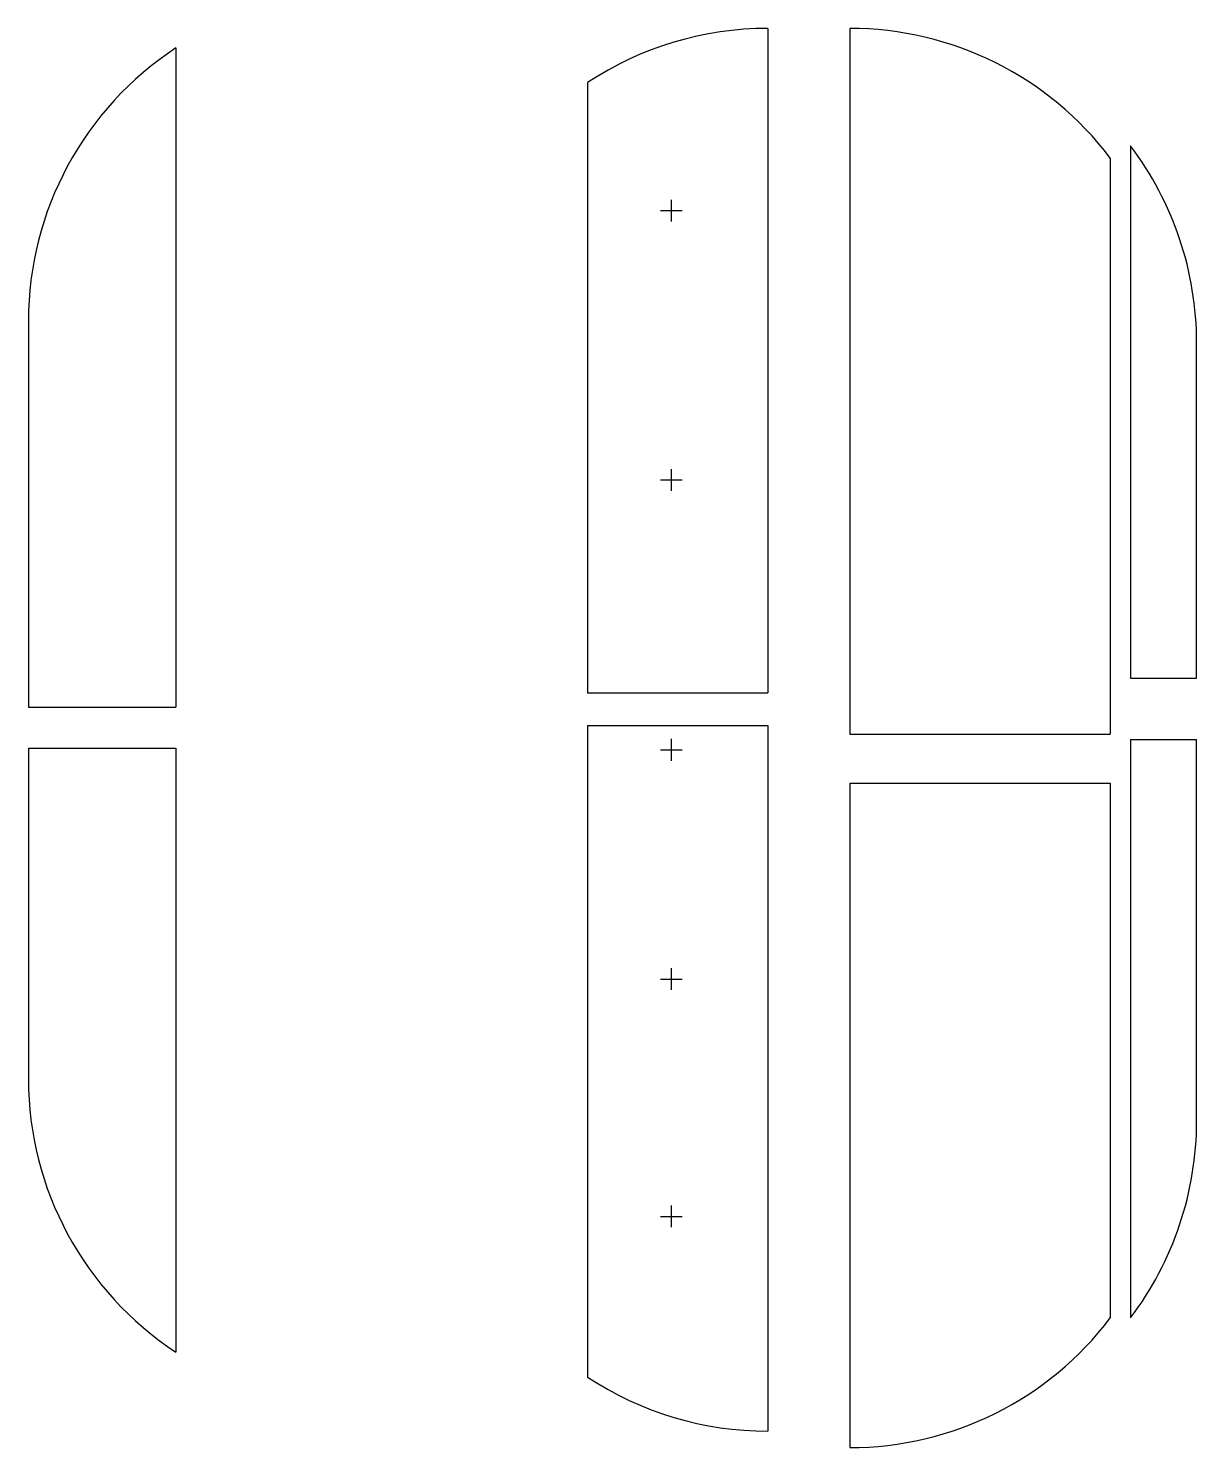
# Model space of a CAD drawing. Extents: x -2174 to 1116, y 36 to 900.
# Drawn here: x -2174 to -1744, y 188 to 711 of the extents above.
import ezdxf

# ---------------------------------------------------------------- set-up
doc = ezdxf.new("R2010")
doc.units = 0
doc.header["$LTSCALE"] = 12
doc.header["$MEASUREMENT"] = 0
doc.layers.add('MARKING', color=11, linetype='CONTINUOUS')
doc.layers.add('ROOF', color=140, linetype='CONTINUOUS')

msp = doc.modelspace()

# ---------------------------------------------------------------- linework, layer by layer
at = {"layer": 'MARKING'}
for p, q in [((-1941.641741, 643.857111), (-1933.641741, 643.857111)), ((-1937.641741, 647.857111), (-1937.641741, 639.857111)), ((-1941.641741, 544.615806), (-1933.641741, 544.615806)), ((-1937.641741, 548.615806), (-1937.641741, 540.615806)), ((-1941.641741, 445.187744), (-1933.641741, 445.187744)), ((-1937.641741, 449.187744), (-1937.641741, 441.187744)), ((-1941.641741, 360.741549), (-1933.641741, 360.741549)), ((-1937.641741, 364.741549), (-1937.641741, 356.741549)), ((-1937.641741, 277.304049), (-1937.641741, 269.304049)), ((-1941.641741, 273.304049), (-1933.641741, 273.304049))]:
    msp.add_line(p, q, dxfattribs=at)
at = {"layer": 'ROOF'}
for p, q in [((-1902.087008, 710.95558), (-1902.087008, 466.20558)), ((-1871.913992, 710.95558), (-1871.913992, 450.95558)), ((-2120.090719, 703.763337), (-2120.090719, 460.952169)), ((-1968.462008, 691.002191), (-1968.462008, 466.20558)), ((-1768.491894, 667.716123), (-1768.491894, 471.592845)), ((-1775.913992, 663.203859), (-1775.913992, 450.95558)), ((-1768.491894, 471.592845), (-1744.116894, 471.592845)), ((-1968.462008, 466.20558), (-1902.087008, 466.20558)), ((-2174.465719, 460.952169), (-2120.090719, 460.952169)), ((-1968.462008, 454.212172), (-1968.462008, 214.165561)), ((-1968.462008, 454.212172), (-1902.087008, 454.212172)), ((-1902.087008, 454.212172), (-1902.087008, 194.212172)), ((-1871.913992, 450.95558), (-1775.913992, 450.95558)), ((-2174.465719, 445.832661), (-2120.090719, 445.832661)), ((-2120.090719, 445.832661), (-2120.090719, 223.306891)), ((-1768.491894, 449.031499), (-1744.116894, 449.031499)), ((-1768.491894, 449.031499), (-1768.491894, 235.90822)), ((-1871.913992, 432.90651), (-1871.913992, 188.15651)), ((-1871.913992, 432.90651), (-1775.913992, 432.90651)), ((-1775.913992, 432.90651), (-1775.913992, 235.908231))]:
    msp.add_line(p, q, dxfattribs=at)
for points in [[(-1902.087008, 710.95558, 0.1470574675), (-1968.462008, 691.002191)], [(-1775.913992, 663.203859, 0.2349749694), (-1871.913992, 710.95558)], [(-2120.090719, 703.763337, 0.2528088858), (-2174.465719, 603.094868), (-2174.465719, 460.952169)], [(-1744.116894, 471.592845), (-1744.116894, 595.092845, 0.1633406746), (-1768.491894, 667.716123)], [(-2174.465719, 445.832661), (-2174.465719, 323.97536, 0.2528088858), (-2120.090719, 223.306891)], [(-1768.491894, 235.90822, 0.1633406746), (-1744.116894, 308.531499), (-1744.116894, 449.031499)], [(-1871.913992, 188.15651, 0.2349749694), (-1775.913992, 235.908231, 0.2349749694)], [(-1968.462008, 214.165561, 0.1470574675), (-1902.087008, 194.212172, 0.1470574675)]]:
    msp.add_lwpolyline(points, format="xyb", dxfattribs=at)

doc.saveas('drawing.dxf')
